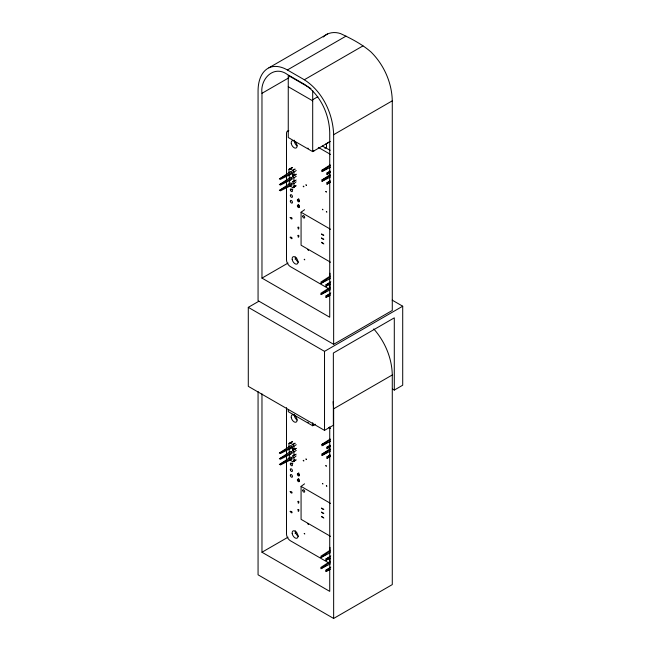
<?xml version="1.0" encoding="UTF-8"?>
<svg xmlns="http://www.w3.org/2000/svg" width="651" height="651" viewBox="0 0 651 651"><rect width="100%" height="100%" fill="white"/><g stroke="black" fill="none" stroke-linecap="round" stroke-linejoin="round"><path stroke-width="0.98" d="M261.971 93.313C260.05 78.974 273.737 64.587 287.384 74.483L304.318 84.264C320.243 94.541 329.137 113.835 329.731 132.43L329.731 317.232L261.971 278.107L261.971 93.313L288.906 77.762M298.166 199.483L298.158 200.581L299.305 201.305L299.289 199.922L298.166 199.483L298.752 198.685M298.166 205.211L298.158 206.318L299.305 207.034L299.289 205.659L298.166 205.211L298.752 204.422M298.166 473.611L298.158 474.717L299.305 475.433L299.289 474.058L298.166 473.611L298.752 472.821M298.166 479.348L298.158 480.446L299.305 481.17L299.289 479.795L298.166 479.348L298.752 478.558M288.946 184.266L289.801 180.156M288.946 458.394L289.801 454.284M290.118 185.958L292.73 187.561L293.91 187.13L294.765 185.372M290.118 460.086L292.73 461.689L293.91 461.266L294.765 459.508M323.262 37.026C327.681 32.347 334.834 31.533 340.693 33.665C351.353 38.653 362.111 44.235 371.029 52.015C383.919 64.774 391.878 82.661 392.284 100.832L392.284 310.462L333.646 344.314L258.065 300.681L258.065 91.059C258.056 82.368 260.506 72.058 268.904 67.802L327.543 33.942M296.246 185.738L293.91 187.13L293.91 183.655L296.091 181.816M296.246 459.875L293.91 461.266L293.91 457.783L296.091 455.944M330.529 262.215L301.071 245.207L301.071 212.25L304.562 209.712M330.529 536.351L301.071 519.343L301.071 486.387L304.562 483.839M296.197 174.289L293.91 175.664L293.91 172.189L296.246 170.546M293.91 183.655L292.698 181.824L293.91 181.393L293.91 177.918L296.246 176.275M296.197 448.417L293.91 449.792L293.91 446.317L296.246 444.674M293.91 457.783L292.698 455.952L293.91 455.529L293.91 452.054L296.246 450.411M296.026 174.191L293.91 175.664L292.055 173.573L292.055 172.133L290.802 171.408L279.336 178.984L285.512 175.68M296.026 448.319L293.91 449.792L292.055 447.709L292.055 446.26L290.802 445.544L279.336 453.112L285.512 449.817M330.212 164.89L321.716 170.407L330.496 165.802M330.081 171.067L326.68 173.272L330.195 171.433M330.212 174.639L321.716 180.156L330.496 175.55M330.081 180.815L326.68 183.021L330.195 181.173M330.065 276.138L320.723 282.2L330.382 277.139M330.781 281.761L325.687 285.065L330.081 282.762M330.065 287.319L320.723 293.381L330.382 288.32M330.781 292.942L325.687 296.246L330.081 293.943M330.212 439.026L321.716 444.535L330.496 439.938M330.081 445.203L326.68 447.408L330.195 445.561M330.212 448.775L321.716 454.284L330.496 449.678M330.081 454.943L326.68 457.148L330.195 455.309M330.065 550.266L320.723 556.336L330.382 551.267M330.781 555.889L325.687 559.201L330.081 556.898M330.065 561.447L320.723 567.517L330.382 562.448M330.781 567.07L325.687 570.382L330.081 568.079M327.73 167.893L321.854 171.628L330.537 167.185M330.179 172.36L326.818 174.492L330.293 172.718M327.73 177.633L321.854 181.377L330.537 176.934M330.179 182.109L326.818 184.241L330.293 182.467M326.737 279.686L320.862 283.429L330.415 278.53M330.024 283.616L325.825 286.294L330.171 284.072M326.737 290.867L320.862 294.602L330.415 289.711M330.024 294.797L325.825 297.474L330.171 295.245M327.73 442.021L321.854 445.764L330.537 441.313M330.179 446.488L326.818 448.629L330.293 446.855M327.73 451.77L321.854 455.513L330.537 451.062M330.179 456.237L326.818 458.377L330.293 456.595M326.737 553.814L320.862 557.557L330.415 552.666M330.024 557.752L325.825 560.421L330.171 558.2M326.737 564.995L320.862 568.738L330.415 563.847M330.024 568.933L325.825 571.602L330.171 569.381M293.91 187.13L295.611 186.064M293.91 461.266L295.611 460.192M292.055 172.133L280.329 179.391L292.055 173.573L292.738 176.226L293.91 177.918M292.055 177.861L280.329 185.128L292.055 179.31L292.055 177.861L290.802 177.145L279.336 184.713L286.391 180.945M292.055 183.598L280.329 190.857L292.055 185.039L292.055 183.598L290.802 182.874L279.336 190.45L285.512 187.146M292.055 446.26L280.329 453.527L292.055 447.709L292.738 450.362L293.91 452.054M292.055 451.997L280.329 459.256L292.055 453.438L292.055 451.997L290.802 451.273L279.336 458.849L286.391 455.073M292.055 457.726L280.329 464.993L292.055 459.175L292.055 457.726L290.802 457.01L279.336 464.578L285.512 461.282M293.91 181.393L296.172 180.026M293.91 455.529L296.172 454.162M325.646 144.164L329.788 141.674M293.91 172.189L292.738 170.497L295.131 169.065L292.738 170.383L290.134 168.902L288.946 169.317L288.946 172.8M293.91 446.317L292.738 444.625L295.131 443.201L292.738 444.511L290.134 443.03L288.946 443.453L288.946 446.928M324.89 148.338L326.525 147.378L326.468 143.887M268.904 67.802C274.909 65.002 281.907 66.776 287.384 69.966L346.023 36.114M287.384 69.966L304.318 79.748L362.965 45.895M312.692 99.709L317.818 96.747M333.646 344.314L333.646 134.692L392.284 100.832M310.942 88.544L288.255 75.443L288.255 137.516L312.692 151.626L330.228 141.495M330.179 150.283L322.294 146.06M292.738 176.226L295.131 174.842M261.971 278.107L288.035 263.061M294.984 259.049L296.726 258.048M392.545 389.062L394.294 390.071L394.294 317.843L333.353 353.037L333.353 425.258L324.524 430.36L248.291 386.344L248.291 307.345L258.829 301.258M248.291 307.345L324.524 351.361L402.709 306.214L402.709 385.213L394.294 390.071M392.284 374.968L392.284 584.59L333.646 618.45L333.646 408.82L392.284 374.968C391.959 358.058 384.92 341.515 373.755 328.926M288.255 409.617L288.255 411.652L312.692 425.754L315.32 424.232M292.738 450.362L295.131 448.978M261.971 393.847L261.971 552.243L288.035 537.197M294.984 533.185L296.726 532.176M292.698 181.824L295.098 180.449M292.698 455.952L295.098 454.577M292.73 187.561L295.131 186.194M292.73 461.689L295.131 460.322M289.516 452.583L288.946 449.19L290.704 448.205M288.946 169.317L291.241 168.048M288.946 443.453L291.241 442.175M291.298 189.775L292.942 188.961M291.298 463.903L292.942 463.097M290.118 174.712L288.946 175.054L289.516 178.455M288.946 449.19L290.118 448.848M288.255 86.729L312.692 100.84M318.29 147.362L330.496 154.409M301.071 212.25L330.529 229.266M321.472 233.872L323.816 235.223M321.724 234.384L323.555 235.434M321.472 237.9L323.816 239.251M321.472 238.266L323.555 239.47M321.472 242.262L323.457 243.409M321.472 242.587L323.84 243.962M392.195 300.144L402.709 306.214M330.008 273.225L329.919 276.187M330.008 284.406L329.919 287.368M328.755 288.767L290.387 266.617A5.493 3.174 60 0 1 286.497 259.887L286.497 133.488A5.493 3.174 60 0 1 288.832 130.721M328.755 427.536L330.496 428.537M301.071 486.387L330.529 503.394M321.472 508L323.816 509.359M321.724 508.512L323.555 509.57M321.472 512.028L323.816 513.387M321.472 512.394L323.555 513.598M321.472 516.389L323.457 517.545M321.472 516.723L323.84 518.09M330.008 547.361L329.919 550.323M330.008 558.542L329.919 561.504M328.755 562.903L290.387 540.753A5.493 3.174 60 0 1 286.497 534.023L286.497 407.624M261.971 552.243L329.731 591.368L329.731 426.877M333.646 618.45L258.065 574.817L258.065 391.52M304.318 79.748C322.522 91.457 332.946 113.388 333.646 134.692M333.149 401.626L333.646 408.82M324.524 351.361L324.524 430.36M312.692 90.57L312.692 151.626M312.692 422.711L312.692 425.754M313.961 150.723A1.383 0.797 60 0 1 312.504 150.698M308.265 148.371A1.383 0.797 60 0 1 307.793 148.102M298.5 262.141A4.15 2.392 60 0 1 295.269 256.909M297.157 145.889A4.15 2.392 60 0 1 294.39 140.209M313.969 424.786A1.383 0.797 60 0 1 312.83 425.152M308.265 422.507A1.383 0.797 60 0 1 307.728 422.173M298.5 536.278A4.15 2.392 60 0 1 295.269 530.809M297.157 420.025A4.15 2.392 60 0 1 294.39 414.337M298.052 227.24C298.109 232.138 299.891 226.076 298.052 227.207M298.052 235.369C298.036 240.211 299.932 234.376 298.052 235.336M303.268 186.219L303.805 186.756L303.268 186.219M305.994 184.925L306.531 185.462L306.003 184.884M304.261 259.31L304.798 259.855L304.261 259.293M298.052 501.376C298.109 506.275 299.891 500.212 298.052 501.343M298.052 509.505C298.036 514.347 299.932 508.512 298.052 509.464M307.98 249.707L308.525 250.244L307.988 249.691M303.268 460.347L303.805 460.884L303.268 460.347M305.994 459.061L306.531 459.598L306.003 459.012M304.261 533.446L304.798 533.983L304.261 533.405M307.98 523.843L308.525 524.38L307.988 523.819M322.416 209.313L322.953 209.85L322.416 209.288M325.858 191.557L326.395 192.094L325.858 191.532M326.354 211.583L326.892 212.12L326.363 211.542M322.416 483.441L322.953 483.978L322.416 483.424M325.858 465.685L326.395 466.222L325.858 465.66M326.354 485.719L326.892 486.256L326.363 485.67M290.183 217.483C292.177 221.194 293.267 216.946 290.191 217.45M290.183 237.233C292.348 240.96 293.105 236.663 290.2 237.167M290.183 491.619C292.177 495.33 293.267 491.082 290.191 491.586M290.183 511.369C292.169 515.022 293.316 510.913 290.2 511.295M292.519 167.502L290.134 168.902L292.519 167.567M292.519 441.63L290.134 443.03L292.519 441.703M297.393 206.017A1.383 0.797 60 0 0 299.004 207.555A1.383 0.797 60 0 0 298.654 205.439A1.383 0.797 60 0 0 297.393 206.017M297.393 200.288A1.383 0.797 60 0 0 299.004 201.818A1.383 0.797 60 0 0 298.654 199.702A1.383 0.797 60 0 0 297.393 200.288M292.201 259.456A4.15 2.392 60 0 0 297.035 264.054A4.15 2.392 60 0 0 295.977 257.706A4.15 2.392 60 0 0 292.201 259.456M291.266 143.423A4.15 2.392 60 0 0 296.099 148.021A4.15 2.392 60 0 0 295.041 141.674A4.15 2.392 60 0 0 291.266 143.423M290.346 201.403A1.522 0.879 60 0 0 292.12 203.088A1.522 0.879 60 0 0 291.729 200.76A1.522 0.879 60 0 0 290.346 201.403M290.346 189.929A1.522 0.879 60 0 0 292.12 191.622A1.522 0.879 60 0 0 291.729 189.295A1.522 0.879 60 0 0 290.346 189.929M290.346 195.666A1.522 0.879 60 0 0 292.12 197.351A1.522 0.879 60 0 0 291.729 195.023A1.522 0.879 60 0 0 290.346 195.666M302.731 216.262A1.383 0.797 60 0 0 304.196 218.085A1.383 0.797 60 0 0 304.196 216.132A1.383 0.797 60 0 0 302.731 216.262M297.393 480.153A1.383 0.797 60 0 0 299.004 481.683A1.383 0.797 60 0 0 298.654 479.567A1.383 0.797 60 0 0 297.393 480.153M297.393 474.416A1.383 0.797 60 0 0 299.004 475.954A1.383 0.797 60 0 0 298.654 473.838A1.383 0.797 60 0 0 297.393 474.416M292.201 533.584A4.15 2.392 60 0 0 297.035 538.19A4.15 2.392 60 0 0 295.977 531.843A4.15 2.392 60 0 0 292.201 533.584M291.266 417.551A4.15 2.392 60 0 0 296.099 422.157A4.15 2.392 60 0 0 295.041 415.81A4.15 2.392 60 0 0 291.266 417.551M290.346 475.531A1.522 0.879 60 0 0 292.12 477.216A1.522 0.879 60 0 0 291.729 474.896A1.522 0.879 60 0 0 290.346 475.531M290.346 464.065A1.522 0.879 60 0 0 292.12 465.75A1.522 0.879 60 0 0 291.729 463.422A1.522 0.879 60 0 0 290.346 464.065M290.346 469.802A1.522 0.879 60 0 0 292.12 471.487A1.522 0.879 60 0 0 291.729 469.159A1.522 0.879 60 0 0 290.346 469.802M302.731 490.39A1.383 0.797 60 0 0 304.196 492.213A1.383 0.797 60 0 0 304.196 490.26A1.383 0.797 60 0 0 302.731 490.39"/></g></svg>
